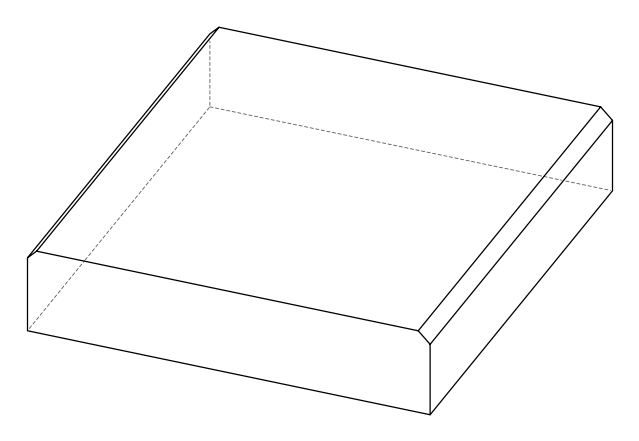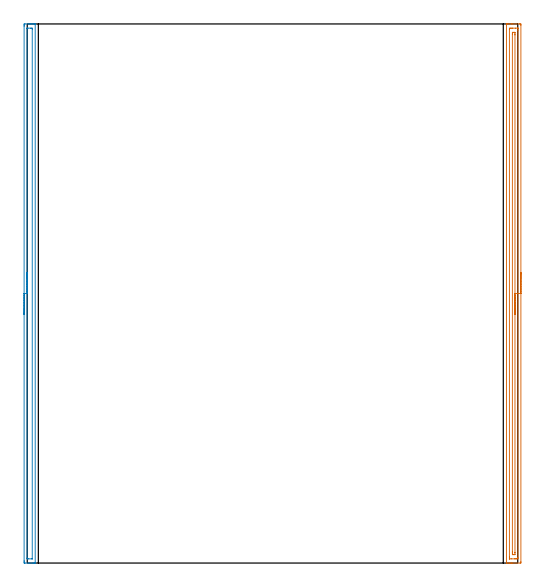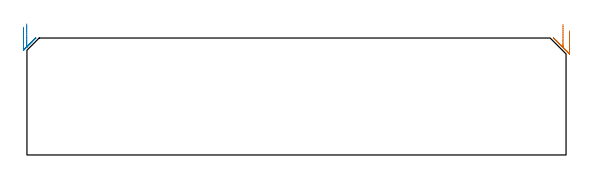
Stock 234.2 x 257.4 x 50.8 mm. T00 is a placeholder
(PLAN: 2 operations, 0 tool changes, 10.7 min)
(1 AREA_MILL | FG_CHAMFER_SURFACE | UGT0205_001 | 6.36 min | 6133 mm3)
(2 AREA_MILL_1 | FG_CHAMFER_SURFACE_1 | UGT0205_001 | 4.31 min | 3621 mm3)
(TOOL UGT0205_001 | Chamfer Mill 20 x 3 x 45 deg. | D20 FL50 Z2)
(OP 1 AREA_MILL)
G17 G21 G94 G90
T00 M6
G54
G17 G0 G90 X235.7 Y138.7 S1061 M3
G43 Z60.8 H0
Z53.9
G94 G1 Y138.662 Z53.028 F250.
Y138.548 Z52.164
Y138.359 Z51.312
Y138.097 Z50.48
Y137.763 Z49.674
Y137.36 Z48.9
Y136.892 Z48.164
Y136.36 Z47.472
Y135.771 Z46.829
Y135.128 Z46.24
Y134.436 Z45.709
Y133.7 Z45.24
Y132.926 Z44.837
Y132.12 Z44.503
Y131.288 Z44.241
Y130.436 Z44.052
Y129.572 Z43.938
Y128.7 Z43.9
X235.699 Y0.608 Z43.901
X235.697 Y0.222 Z43.902
X235.692 Y0.01 Z43.905
X235.318 Y0. Z44.279
X231.812 Z47.782
X231.252 Z48.344
X230.935 Z48.661
X230.376 Z49.22
X230.059 Z49.536
X229.077 Z50.523
X228.936 Y0.002 Z50.656
X228.802 Y0.01 Z50.788
X228.8 Y0.162 Z50.8
Y257.238
X228.802 Y257.39 Z50.788
X228.936 Y257.398 Z50.656
X229.077 Y257.4 Z50.523
X229.424 Z50.175
X230.059 Z49.536
X231.252 Z48.344
X231.812 Z47.782
X235.038 Z44.558
X235.318 Y257.397 Z44.279
X235.692 Y257.39 Z43.905
X235.696 Y257.178 Z43.902
X235.699 Y256.792 Z43.901
X235.7 Y128.7 Z43.9
X234.286 Z45.314
X234.285 Y2.552 Z45.315
X234.284 Y2.393 Z45.316
X234.279 Y2.036 Z45.321
X233.942 Y2.009 Z45.658
X233.565 Y2.003 Z46.035
X233.074 Y2. Z46.526
X232.688 Z46.912
X231.321 Z48.279
X230.444 Z49.156
X230.278 Y2.002 Z49.322
X230.249 Y2.005 Z49.351
X230.223 Y2.009 Z49.377
X230.221 Y2.046 Z49.379
X230.216 Y2.233 Z49.384
X230.215 Y2.393 Z49.385
X230.214 Y3.127 Z49.386
X230.215 Y254.848 Z49.385
X230.216 Y255.007 Z49.384
X230.221 Y255.364 Z49.379
X230.558 Y255.391 Z49.042
X230.935 Y255.397 Z48.665
X231.426 Y255.4 Z48.174
X231.812 Z47.788
X233.179 Z46.421
X234.055 Z45.545
X234.222 Y255.398 Z45.378
X234.251 Y255.395 Z45.349
X234.277 Y255.391 Z45.323
X234.279 Y255.354 Z45.321
X234.284 Y255.167 Z45.316
X234.285 Y255.007 Z45.315
X234.286 Y254.273 Z45.314
Y128.7
X232.871 Z46.729
Y5.071
X232.87 Y4.886 Z46.73
X232.864 Y4.178 Z46.736
X232.857 Y4.007 Z46.743
X232.688 Y4.005 Z46.912
X231.985 Y4.002 Z47.615
X231.812 Y4.005 Z47.788
X231.643 Y4.01 Z47.957
X231.635 Y4.178 Z47.965
X231.632 Y4.361 Z47.968
X231.629 Y5.071 Z47.971
X231.628 Y5.258 Z47.972
X231.629 Y252.329 Z47.971
X231.63 Y252.514 Z47.97
X231.635 Y253.222 Z47.965
X231.643 Y253.393 Z47.957
X231.812 Y253.395 Z47.788
X232.515 Y253.398 Z47.085
X232.688 Y253.395 Z46.912
X232.857 Y253.39 Z46.743
X232.864 Y253.222 Z46.736
X232.868 Y253.039 Z46.732
X232.871 Y252.329 Z46.729
Y252.142
Y128.7
Y127.828 Z46.767
Y126.964 Z46.88
Y126.112 Z47.069
Y125.28 Z47.332
Y124.474 Z47.665
Y123.7 Z48.068
Y122.964 Z48.537
Y122.272 Z49.068
Y121.629 Z49.657
Y121.04 Z50.301
Y120.508 Z50.993
X232.872 Y120.04 Z51.729
Y119.637 Z52.502
Y119.303 Z53.308
Y119.041 Z54.14
Y118.852 Z54.992
Y118.738 Z55.857
Y118.7 Z56.729
G0 Z60.8
M5
M2
(OP 2 AREA_MILL_1)
G17 G21 G94 G90
T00 M6
G54
G17 G0 G90 X-1.5 Y118.7 S1061 M3
G43 Z60.8 H0
Z55.5
G94 G1 Y118.738 Z54.628 F250.
Y118.852 Z53.764
Y119.041 Z52.912
Y119.303 Z52.08
Y119.637 Z51.274
Y120.04 Z50.5
Y120.508 Z49.764
Y121.04 Z49.072
Y121.629 Z48.429
Y122.272 Z47.84
Y122.964 Z47.309
Y123.7 Z46.84
Y124.474 Z46.437
Y125.28 Z46.103
Y126.112 Z45.841
Y126.964 Z45.652
Y127.828 Z45.538
Y128.7 Z45.5
Y256.352
X-1.499 Y256.792 Z45.501
X-1.495 Y257.24 Z45.502
X-1.491 Y257.39 Z45.505
X-1.053 Y257.4 Z45.943
X0.709 Z47.703
X1.272 Z48.268
X1.591 Z48.587
X2.153 Z49.149
X2.472 Z49.467
X3.11 Z50.109
X3.476 Z50.476
X3.798 Y257.395 Z50.788
Y257.393 Z50.789
X3.8 Y257.238 Z50.8
Y0.162
X3.798 Y0.007 Z50.789
Y0.005 Z50.788
X3.476 Y0. Z50.476
X3.11 Z50.109
X2.472 Z49.467
X1.272 Z48.269
X0.709 Z47.703
X-1.053 Y0.001 Z45.943
X-1.284 Y0.004 Z45.712
X-1.491 Y0.01 Z45.505
X-1.495 Y0.16 Z45.503
X-1.499 Y0.608 Z45.501
X-1.5 Y1.061 Z45.5
Y128.7
X-0.086 Z46.914
X-0.085 Y255.309 Z46.915
X-0.084 Y255.359 Z46.916
X-0.082 Y255.383 Z46.918
X-0.08 Y255.388 Z46.92
X-0.066 Y255.39 Z46.934
X0.323 Y255.399 Z47.323
X1.591 Z48.591
X2.087 Y255.397 Z49.087
X2.29 Y255.39 Z49.29
X2.379 Y255.37 Z49.379
X2.384 Y255.095 Z49.384
X2.385 Y255.007 Z49.385
Y2.091
X2.384 Y2.041 Z49.384
X2.382 Y2.017 Z49.382
X2.38 Y2.012 Z49.38
X2.366 Y2.01 Z49.366
X1.977 Y2.001 Z48.977
X0.709 Z47.709
X0.213 Y2.003 Z47.213
X0.01 Y2.01 Z47.01
X-0.079 Y2.03 Z46.921
X-0.084 Y2.305 Z46.916
X-0.085 Y2.393 Z46.915
X-0.086 Y128.7 Z46.914
Y129.572 Z46.952
Y130.436 Z47.066
Y131.288 Z47.255
Y132.12 Z47.517
Y132.926 Z47.851
Y133.7 Z48.254
Y134.436 Z48.723
Y135.128 Z49.254
Y135.771 Z49.843
Y136.36 Z50.486
Y136.892 Z51.179
Y137.36 Z51.914
Y137.763 Z52.688
Y138.097 Z53.494
Y138.359 Z54.326
Y138.548 Z55.178
Y138.662 Z56.043
Y138.7 Z56.914
G0 Z60.8
M5
M2
